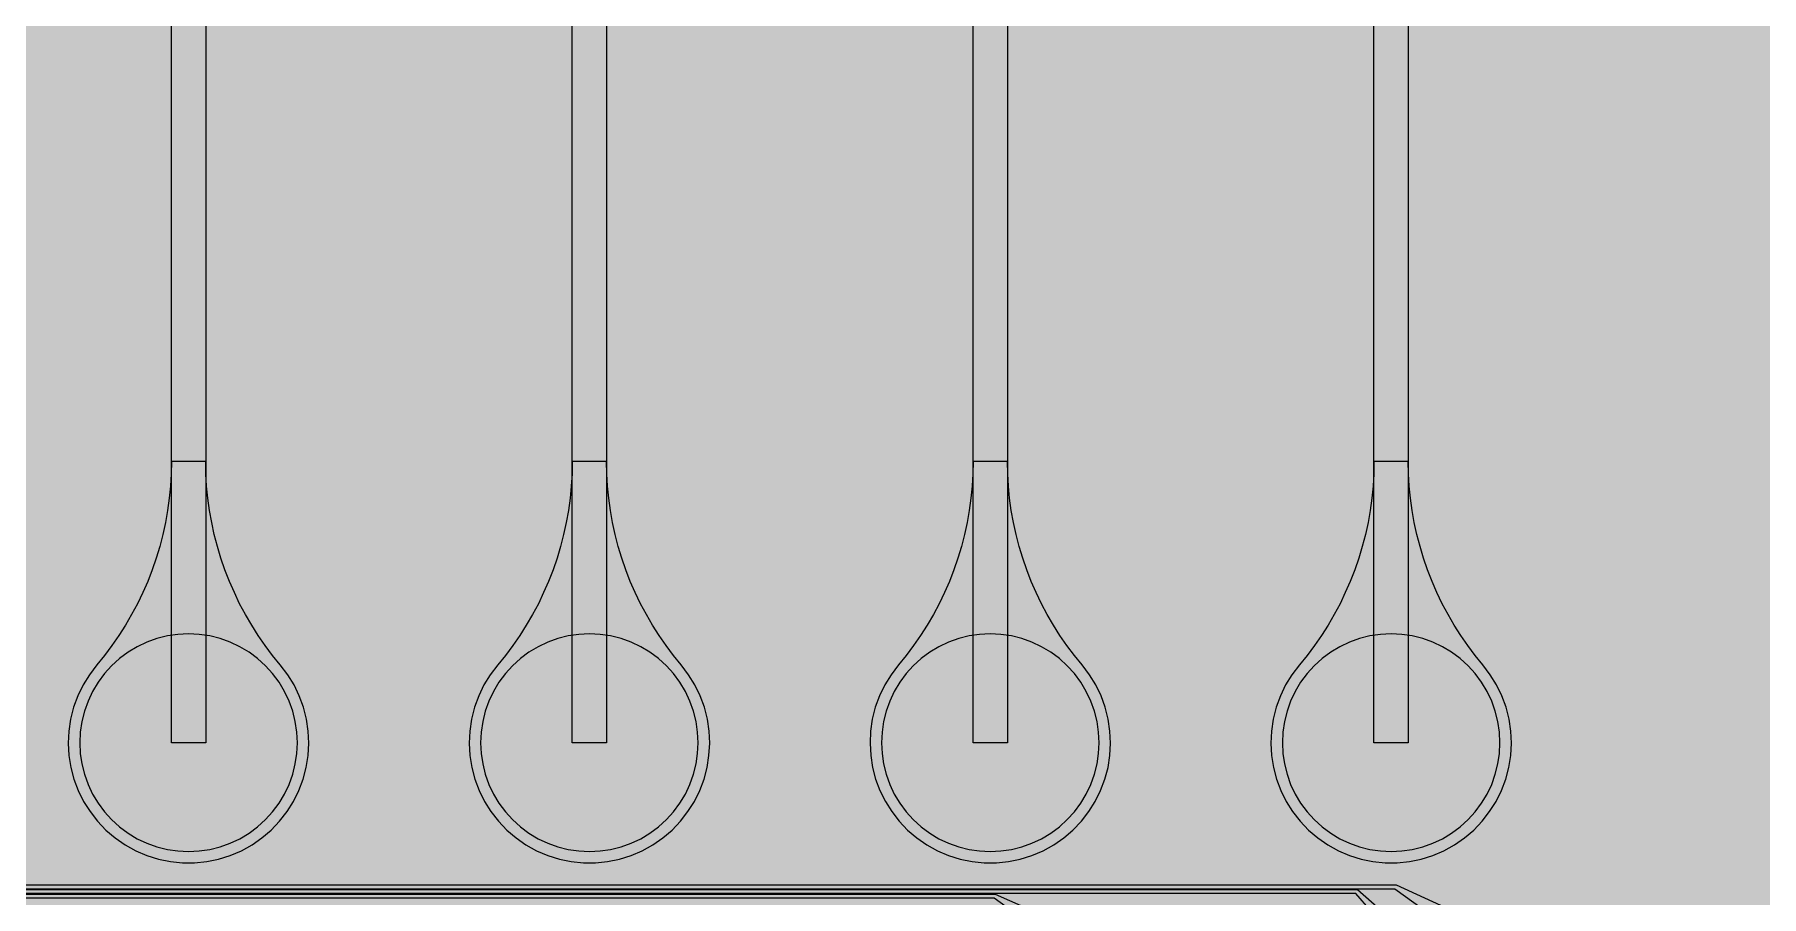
# Model space of a CAD drawing. Header units: metres. Extents: x -7231 to 10969, y -37556 to 1873.
# Drawn here: x -1178 to 330, y -34805 to -34053 of the extents above; entities that cross this region are included whole.
import ezdxf

# ---------------------------------------------------------------- set-up
doc = ezdxf.new("R2010")
doc.units = ezdxf.units.M
for name, color, linetype in [('Metal1', 4, 'CONTINUOUS'), ('Metal2', 3, 'CONTINUOUS'), ('Polyimide', 7, 'CONTINUOUS'), ('Polyimide_Negative', 5, 'CONTINUOUS')]:
    doc.layers.add(name, color=color, linetype=linetype)

msp = doc.modelspace()

# ---------------------------------------------------------------- hatches: boundary and pattern name
at = {"layer": 'Polyimide'}
msp.add_hatch(color=7, dxfattribs=at).paths.add_polyline_path([(4065.7, -468), (4066.7, -502), (4068.5, -536), (4071.4, -570), (4075.5, -604), (4081, -638), (4088, -672), (4096.5, -706), (4106.6, -740), (4118.3, -774), (4131.6, -808), (4146.5, -842), (4162.9, -876), (4180.7, -910), (4199.8, -944), (4220.2, -978), (4241.7, -1012), (4264.2, -1046), (4287.5, -1080), (4311.5, -1114), (4336, -1148), (4360.9, -1182), (4385.9, -1216), (4410.9, -1250), (4435.7, -1284), (4460.2, -1318), (4484.2, -1352), (4507.5, -1385.9), (4530, -1419.9), (4551.5, -1453.9), (4571.9, -1487.9), (4591.1, -1521.9), (4608.9, -1555.9), (4625.3, -1589.9), (4640.1, -1623.9), (4653.4, -1657.9), (4665.1, -1691.9), (4675.2, -1725.9), (4683.7, -1759.9), (4690.7, -1793.9), (4696.2, -1827.9), (4700.3, -1861.9), (4703.2, -1895.9), (4705.1, -1929.9), (4706.1, -1963.9), (4706.4, -1997.9), (4706.5, -2031.9), (4706.5, -4793), (4710, -4838.4), (4720.2, -4882.7), (4737.1, -4925), (4760.1, -4964.2), (4788.9, -4999.5), (4822.6, -5030), (4860.5, -5055.1), (4901.8, -5074.2), (4901.8, -5074.2), (4970.7, -5105.2), (5034.7, -5145.3), (5092.8, -5193.5), (5143.8, -5249.2), (5186.9, -5311.2), (5221.2, -5378.4), (5246.2, -5449.7), (5261.4, -5523.7), (5266.5, -5599), (5261.4, -5674.3), (5246.2, -5748.3), (5221.2, -5819.6), (5186.9, -5886.8), (5143.8, -5948.8), (5092.8, -6004.5), (5034.7, -6052.7), (4970.7, -6092.8), (4901.8, -6123.8), (4860.5, -6142.9), (4822.6, -6168), (4788.9, -6198.5), (4760.1, -6233.8), (4737.1, -6273), (4720.2, -6315.3), (4710, -6359.6), (4706.5, -6405), (4706.5, -9221.5), (4710, -9266.9), (4720.2, -9311.2), (4737.1, -9353.5), (4760.1, -9392.7), (4788.9, -9428), (4822.6, -9458.5), (4860.5, -9483.6), (4901.8, -9502.7), (4970.7, -9533.7), (5034.7, -9573.8), (5092.8, -9622), (5143.8, -9677.7), (5186.9, -9739.7), (5221.2, -9806.9), (5246.2, -9878.2), (5261.4, -9952.2), (5266.5, -10027.5), (5261.4, -10102.8), (5246.2, -10176.8), (5221.2, -10248.1), (5186.9, -10315.3), (5143.8, -10377.3), (5092.8, -10433), (5034.7, -10481.2), (4970.7, -10521.3), (4901.8, -10552.3), (4860.5, -10571.4), (4822.6, -10596.5), (4788.9, -10627), (4760.1, -10662.3), (4737.1, -10701.5), (4720.2, -10743.8), (4710, -10788.1), (4706.5, -10833.5), (4706.5, -13650), (4710, -13695.4), (4720.2, -13739.7), (4737.1, -13782), (4760.1, -13821.2), (4788.9, -13856.5), (4822.6, -13887), (4860.5, -13912.1), (4901.8, -13931.2), (4970.7, -13962.2), (5034.7, -14002.2), (5092.8, -14050.5), (5143.8, -14106.2), (5186.9, -14168.2), (5221.2, -14235.4), (5246.2, -14306.7), (5261.4, -14380.7), (5266.5, -14456), (5261.4, -14531.3), (5246.2, -14605.3), (5221.2, -14676.5), (5186.9, -14743.8), (5143.8, -14805.8), (5092.8, -14861.5), (5034.7, -14909.7), (4970.7, -14949.8), (4901.8, -14980.8), (4860.5, -14999.9), (4822.6, -15025), (4788.9, -15055.5), (4760.1, -15090.8), (4737.1, -15130), (4720.2, -15172.3), (4710, -15216.6), (4706.5, -15262), (4706.5, -15456), (4720.9, -15750), (4764.1, -16041.3), (4835.7, -16326.8), (4934.9, -16604), (5060.7, -16870.2), (5212.1, -17122.7), (5387.5, -17359.2), (5585.2, -17577.3), (5803.3, -17775), (6039.8, -17950.4), (6292.3, -18101.8), (6558.4, -18227.6), (6835.6, -18326.8), (7121.2, -18398.3), (7412.4, -18441.5), (7706.5, -18456), (9969, -18456), (10047.4, -18459.8), (10125.1, -18471.4), (10201.2, -18490.4), (10275.2, -18516.9), (10346.1, -18550.5), (10413.5, -18590.8), (10476.5, -18637.6), (10534.7, -18690.3), (10587.4, -18748.5), (10634.2, -18811.5), (10674.5, -18878.9), (10708.1, -18949.8), (10734.6, -19023.8), (10753.6, -19099.9), (10765.2, -19177.6), (10769, -19256), (10769, -20895.8), (10730.2, -20951.4), (10694.6, -21009.1), (10662.2, -21068.6), (10633.2, -21129.9), (10607.6, -21192.7), (10585.5, -21256.7), (10566.9, -21322), (10552, -21388.1), (10540.8, -21455), (10533.4, -21522.3), (10529.6, -21590), (10529.6, -21657.8), (10533.4, -21725.5), (10540.8, -21792.9), (10552, -21859.7), (10566.9, -21925.9), (10585.5, -21991.1), (10607.6, -22055.2), (10633.2, -22117.9), (10662.2, -22179.2), (10694.6, -22238.7), (10730.2, -22296.4), (10769, -22352), (10769, -32454.2), (10728.7, -32510.5), (10691.7, -32568.9), (10658, -32629.3), (10627.8, -32691.6), (10601.2, -32755.4), (10578.2, -32820.7), (10558.9, -32887.1), (10543.4, -32954.5), (10531.8, -33022.7), (10524, -33091.4), (10520.1, -33160.5), (10520.1, -33229.7), (10524, -33298.8), (10531.8, -33367.5), (10543.4, -33435.7), (10558.9, -33503.1), (10578.2, -33569.5), (10601.2, -33634.8), (10627.8, -33698.6), (10658, -33760.8), (10691.7, -33821.3), (10728.7, -33879.7), (10769, -33936), (10769, -36556), (10765.2, -36634.4), (10753.6, -36712.1), (10734.6, -36788.2), (10708.1, -36862.1), (10674.5, -36933.1), (10634.2, -37000.5), (10587.4, -37063.5), (10534.7, -37121.7), (10476.5, -37174.4), (10413.5, -37221.2), (10346.1, -37261.5), (10275.2, -37295.1), (10201.2, -37321.6), (10125.1, -37340.6), (10047.4, -37352.1), (9969, -37356), (-6231, -37356), (-6309.4, -37352.1), (-6387.1, -37340.6), (-6463.2, -37321.6), (-6537.2, -37295.1), (-6608.1, -37261.5), (-6675.5, -37221.2), (-6738.5, -37174.4), (-6796.7, -37121.7), (-6849.4, -37063.5), (-6896.2, -37000.5), (-6936.5, -36933.1), (-6970.1, -36862.1), (-6996.6, -36788.2), (-7015.6, -36712.1), (-7027.2, -36634.4), (-7031, -36556), (-7031, -33936), (-6990.7, -33879.8), (-6953.7, -33821.3), (-6920, -33760.9), (-6889.8, -33698.6), (-6863.2, -33634.8), (-6840.2, -33569.5), (-6820.9, -33503.1), (-6805.4, -33435.7), (-6793.7, -33367.5), (-6785.9, -33298.8), (-6782, -33229.7), (-6782, -33160.5), (-6785.9, -33091.4), (-6793.7, -33022.7), (-6805.4, -32954.5), (-6820.9, -32887.1), (-6840.2, -32820.6), (-6863.2, -32755.4), (-6889.8, -32691.5), (-6920, -32629.3), (-6953.7, -32568.9), (-6990.7, -32510.4), (-7031, -32454.2), (-7031, -22364.8), (-6990.7, -22308.6), (-6953.7, -22250.1), (-6920, -22189.7), (-6889.8, -22127.5), (-6863.2, -22063.6), (-6840.2, -21998.4), (-6820.9, -21931.9), (-6805.4, -21864.5), (-6793.7, -21796.3), (-6785.9, -21727.6), (-6782, -21658.5), (-6782, -21589.3), (-6785.9, -21520.3), (-6793.7, -21451.5), (-6805.4, -21383.3), (-6820.9, -21315.9), (-6840.2, -21249.5), (-6863.2, -21184.2), (-6889.8, -21120.4), (-6920, -21058.1), (-6953.7, -20997.7), (-6990.7, -20939.3), (-7031, -20883), (-7031, -19256), (-7027.2, -19177.6), (-7015.6, -19099.9), (-6996.6, -19023.8), (-6970.1, -18949.8), (-6936.5, -18878.9), (-6896.2, -18811.5), (-6849.4, -18748.5), (-6796.7, -18690.3), (-6738.5, -18637.6), (-6675.5, -18590.8), (-6608.1, -18550.5), (-6537.2, -18516.9), (-6463.2, -18490.4), (-6387.1, -18471.4), (-6309.4, -18459.8), (-6231, -18456), (-3968.5, -18456), (-3674.4, -18441.5), (-3383.2, -18398.3), (-3097.6, -18326.8), (-2820.4, -18227.6), (-2554.3, -18101.8), (-2301.8, -17950.4), (-2065.3, -17775), (-1847.2, -17577.3), (-1649.5, -17359.2), (-1474.1, -17122.7), (-1322.7, -16870.2), (-1196.9, -16604), (-1097.7, -16326.8), (-1026.1, -16041.3), (-982.9, -15750), (-968.5, -15456), (-968.5, -15262), (-972, -15216.6), (-982.2, -15172.3), (-999.1, -15130), (-1022.1, -15090.8), (-1050.9, -15055.5), (-1084.6, -15025), (-1122.5, -14999.9), (-1163.8, -14980.8), (-1232.7, -14949.8), (-1296.7, -14909.7), (-1354.8, -14861.5), (-1405.8, -14805.8), (-1448.9, -14743.8), (-1483.2, -14676.5), (-1508.2, -14605.3), (-1523.4, -14531.3), (-1528.5, -14456), (-1523.4, -14380.7), (-1508.2, -14306.7), (-1483.2, -14235.4), (-1448.9, -14168.2), (-1405.8, -14106.2), (-1354.8, -14050.5), (-1296.7, -14002.2), (-1232.7, -13962.2), (-1163.8, -13931.2), (-1122.5, -13912.1), (-1084.6, -13887), (-1050.9, -13856.5), (-1022.1, -13821.2), (-999.1, -13782), (-982.2, -13739.7), (-972, -13695.4), (-968.5, -13650), (-968.5, -12309.6), (-972, -12264.3), (-982.2, -12219.9), (-999.1, -12177.7), (-1022.1, -12138.5), (-1050.9, -12103.2), (-1084.6, -12072.6), (-1122.5, -12047.5), (-1163.8, -12028.5), (-1232.7, -11997.4), (-1296.7, -11957.4), (-1354.8, -11909.1), (-1405.8, -11853.5), (-1448.9, -11791.5), (-1483.2, -11724.2), (-1508.2, -11653), (-1523.4, -11579), (-1528.5, -11503.7), (-1523.4, -11428.3), (-1508.2, -11354.4), (-1483.2, -11283.1), (-1448.9, -11215.9), (-1405.8, -11153.8), (-1354.8, -11098.2), (-1296.7, -11049.9), (-1232.7, -11009.9), (-1163.8, -10978.8), (-1122.5, -10959.8), (-1084.6, -10934.7), (-1050.9, -10904.1), (-1022.1, -10868.9), (-999.1, -10829.6), (-982.2, -10787.4), (-972, -10743), (-968.5, -10697.7), (-968.5, -9357.3), (-972, -9311.9), (-982.2, -9267.6), (-999.1, -9225.4), (-1022.1, -9186.1), (-1050.9, -9150.8), (-1084.6, -9120.3), (-1122.5, -9095.2), (-1163.8, -9076.2), (-1163.8, -9076.2), (-1232.7, -9045.1), (-1296.7, -9005.1), (-1354.8, -8956.8), (-1405.8, -8901.1), (-1448.9, -8839.1), (-1483.2, -8771.9), (-1508.2, -8700.6), (-1523.4, -8626.7), (-1528.5, -8551.3), (-1523.4, -8476), (-1508.2, -8402), (-1483.2, -8330.8), (-1448.9, -8263.5), (-1405.8, -8201.5), (-1354.8, -8145.9), (-1296.7, -8097.6), (-1232.7, -8057.6), (-1163.8, -8026.5), (-1163.8, -8026.5), (-1122.5, -8007.4), (-1084.6, -7982.4), (-1050.9, -7951.8), (-1022.1, -7916.5), (-999.1, -7877.3), (-982.2, -7835), (-972, -7790.7), (-968.5, -7745.4), (-968.5, -6405), (-972, -6359.6), (-982.2, -6315.3), (-999.1, -6273), (-1022.1, -6233.8), (-1050.9, -6198.5), (-1084.6, -6168), (-1122.5, -6142.9), (-1163.8, -6123.8), (-1163.8, -6123.8), (-1232.7, -6092.8), (-1296.7, -6052.7), (-1354.8, -6004.5), (-1405.8, -5948.8), (-1448.9, -5886.8), (-1483.2, -5819.6), (-1508.2, -5748.3), (-1523.4, -5674.3), (-1528.5, -5599), (-1523.4, -5523.7), (-1508.2, -5449.7), (-1483.2, -5378.4), (-1448.9, -5311.2), (-1405.8, -5249.2), (-1354.8, -5193.5), (-1296.7, -5145.3), (-1232.7, -5105.2), (-1163.8, -5074.2), (-1163.8, -5074.2), (-1122.5, -5055.1), (-1084.6, -5030), (-1050.9, -4999.5), (-1022.1, -4964.2), (-999.1, -4925), (-982.2, -4882.7), (-972, -4838.4), (-968.5, -4793), (-968.5, -2031.9), (-968.4, -1997.9), (-968.1, -1963.9), (-967.1, -1929.9), (-965.2, -1895.9), (-962.2, -1861.9), (-958, -1827.9), (-952.4, -1793.9), (-945.3, -1759.9), (-936.6, -1725.9), (-926.4, -1691.9), (-914.4, -1657.9), (-900.9, -1623.9), (-885.7, -1589.9), (-869.1, -1555.9), (-850.9, -1521.9), (-831.4, -1487.9), (-810.6, -1453.9), (-788.7, -1419.9), (-765.8, -1385.9), (-742.1, -1352), (-717.6, -1318), (-692.7, -1284), (-667.4, -1250), (-641.9, -1216), (-616.4, -1182), (-591.1, -1148), (-566.1, -1114), (-541.7, -1080), (-517.9, -1046), (-495, -1012), (-473.1, -978), (-452.4, -944), (-432.8, -910), (-414.7, -876), (-398, -842), (-382.9, -808), (-369.3, -774), (-357.4, -740), (-347.1, -706), (-338.4, -672), (-331.3, -638), (-325.7, -604), (-321.5, -570), (-318.6, -536), (-316.7, -502), (-315.7, -468), (-315.3, -434), (-315.2, -400), (-315.2, 401), (-315.2, 451), (-315.2, 1644), (-270.2, 1644), (-270, 1637.1), (-269.4, 1630.3), (-268.2, 1623.5), (-266.7, 1616.8), (-264.7, 1610.2), (-262.3, 1603.8), (-259.4, 1597.6), (-256.2, 1591.5), (-252.6, 1585.7), (-248.6, 1580.1), (-244.2, 1574.8), (-239.5, 1569.8), (-234.5, 1565.1), (-229.2, 1560.7), (-223.6, 1556.7), (-217.8, 1553.1), (-211.7, 1549.8), (-205.4, 1547), (-199, 1544.6), (-192.4, 1542.6), (-185.7, 1541), (-179, 1539.9), (-172.1, 1539.2), (-165.2, 1539), (-158.4, 1539.2), (-151.5, 1539.9), (-144.8, 1541), (-138.1, 1542.6), (-131.5, 1544.6), (-125.1, 1547), (-118.8, 1549.8), (-112.8, 1553.1), (-106.9, 1556.7), (-101.3, 1560.7), (-96, 1565.1), (-91, 1569.8), (-86.3, 1574.8), (-81.9, 1580.1), (-77.9, 1585.7), (-74.3, 1591.5), (-71.1, 1597.6), (-68.2, 1603.8), (-65.8, 1610.2), (-63.8, 1616.8), (-62.3, 1623.5), (-61.1, 1630.3), (-60.5, 1637.1), (-60.2, 1644), (1853, 1644), (1853, 1573), (3815.2, 1573), (3815.5, 1579.5), (3816.1, 1586.1), (3817.2, 1592.5), (3818.7, 1598.9), (3820.6, 1605.1), (3822.9, 1611.3), (3825.6, 1617.2), (3828.6, 1623), (3832.1, 1628.6), (3835.9, 1633.9), (3840.1, 1638.9), (3844.5, 1643.7), (3849.3, 1648.2), (3854.4, 1652.3), (3859.7, 1656.1), (3865.2, 1659.6), (3871, 1662.7), (3877, 1665.4), (3883.1, 1667.7), (3889.4, 1669.6), (3895.7, 1671.1), (3902.2, 1672.1), (3908.7, 1672.8), (3915.2, 1673), (3921.8, 1672.8), (3928.3, 1672.1), (3934.8, 1671.1), (3941.1, 1669.6), (3947.4, 1667.7), (3953.5, 1665.4), (3959.5, 1662.7), (3965.2, 1659.6), (3970.8, 1656.1), (3976.1, 1652.3), (3981.2, 1648.2), (3986, 1643.7), (3990.4, 1638.9), (3994.6, 1633.9), (3998.4, 1628.6), (4001.9, 1623), (4004.9, 1617.2), (4007.6, 1611.3), (4009.9, 1605.1), (4011.8, 1598.9), (4013.3, 1592.5), (4014.4, 1586.1), (4015, 1579.5), (4015.2, 1573), (4065.2, 1573), (4065.2, 451), (4065.2, 401), (4065.2, -400), (4065.3, -434), (4065.7, -468)])

# ---------------------------------------------------------------- linework, layer by layer
at = {"layer": 'Metal1'}
for points in [[(1864.7, -19211.9), (1864.7, -36199.7), (1833.7, -36230.7), (-5962.2, -36230.7), (-5993.2, -36199.7), (-5993.2, -33720.3), (-5962.2, -33689.2), (-22.8, -33689.2), (11.1, -33719.1), (21.5, -33877.1), (21.5, -34671), (-8.5, -34671), (-8.5, -33877.1), (1.9, -33722.9), (-24.2, -33692.8), (-5960.8, -33692.8), (-5989.7, -33721.7), (-5989.7, -36198.3), (-5960.8, -36227.2), (1832.3, -36227.2), (1861.2, -36198.3), (1861.2, -19211.9)], [(1856.7, -19211.9), (1856.7, -36191.7), (1825.7, -36222.7), (-5954.2, -36222.7), (-5985.2, -36191.7), (-5985.2, -33728.3), (-5954.2, -33697.2), (-372.8, -33697.2), (-338.9, -33727.1), (-328.5, -33883.5), (-328.5, -34671), (-358.5, -34671), (-358.5, -33883.5), (-348.1, -33730.9), (-374.2, -33700.8), (-5952.8, -33700.8), (-5981.7, -33729.7), (-5981.7, -36190.3), (-5952.8, -36219.2), (1824.3, -36219.2), (1853.2, -36190.3), (1853.2, -19211.9)], [(1848.7, -19211.9), (1848.7, -36183.7), (1817.7, -36214.7), (-5946.2, -36214.7), (-5977.2, -36183.7), (-5977.2, -33736.3), (-5946.2, -33705.2), (-722.8, -33705.2), (-688.9, -33735.1), (-678.5, -33889.9), (-678.5, -34671), (-708.5, -34671), (-708.5, -33889.9), (-698.1, -33738.9), (-724.2, -33708.8), (-5944.8, -33708.8), (-5973.7, -33737.7), (-5973.7, -36182.3), (-5944.8, -36211.2), (1816.3, -36211.2), (1845.2, -36182.3), (1845.2, -19211.9)], [(1840.7, -19211.9), (1840.7, -36175.7), (1809.7, -36206.7), (-5938.2, -36206.7), (-5969.2, -36175.7), (-5969.2, -33744.3), (-5938.2, -33713.2), (-1072.8, -33713.2), (-1038.8, -33743.1), (-1028.5, -33896.3), (-1028.5, -34671), (-1058.5, -34671), (-1058.5, -33896.3), (-1048.2, -33746.9), (-1074.2, -33716.8), (-5936.8, -33716.8), (-5965.7, -33745.7), (-5965.7, -36174.3), (-5936.8, -36203.2), (1808.3, -36203.2), (1837.2, -36174.3), (1837.2, -19211.9)], [(1736.7, -19211.9), (1736.7, -36071.7), (1705.7, -36102.7), (-5834.2, -36102.7), (-5865.2, -36071.7), (-5865.2, -34830.3), (-5834.2, -34799.2), (-22.8, -34799.2), (11.1, -34829.1), (21.5, -34987.1), (21.5, -35781), (-8.5, -35781), (-8.5, -34987.1), (1.9, -34832.9), (-24.2, -34802.8), (-5832.8, -34802.8), (-5861.7, -34831.7), (-5861.7, -36070.3), (-5832.8, -36099.2), (1704.3, -36099.2), (1733.2, -36070.3), (1733.2, -19211.9)]]:
    msp.add_lwpolyline(points, dxfattribs=at)
for points in [[(-1058.5, -34425.4), (-1058.7, -34436.2), (-1059.3, -34446.9), (-1060.4, -34457.6), (-1061.8, -34468.2), (-1063.7, -34478.8), (-1066, -34489.3), (-1068.7, -34499.6), (-1071.8, -34509.9), (-1075.3, -34520.1), (-1079.2, -34530.1), (-1083.5, -34539.9), (-1088.1, -34549.6), (-1093.2, -34559.1), (-1098.6, -34568.4), (-1104.3, -34577.4), (-1110.4, -34586.2), (-1116.9, -34594.8), (-1123.6, -34603.1), (-1130.1, -34611.6), (-1135.6, -34620.6), (-1140.2, -34630.2), (-1143.9, -34640.1), (-1146.5, -34650.4), (-1148, -34660.9), (-1148.5, -34671.5), (-1147.9, -34682.1), (-1146.3, -34692.6), (-1143.6, -34702.8), (-1139.8, -34712.7), (-1135.1, -34722.2), (-1129.5, -34731.2), (-1123, -34739.6), (-1115.7, -34747.3), (-1107.6, -34754.2), (-1098.9, -34760.2), (-1089.6, -34765.3), (-1079.9, -34769.5), (-1069.7, -34772.7), (-1059.4, -34774.8), (-1048.8, -34775.9), (-1038.2, -34775.9), (-1027.6, -34774.8), (-1017.3, -34772.7), (-1007.1, -34769.5), (-997.4, -34765.3), (-988.1, -34760.2), (-979.4, -34754.2), (-971.3, -34747.3), (-964, -34739.6), (-957.5, -34731.2), (-951.9, -34722.2), (-947.2, -34712.7), (-943.4, -34702.8), (-940.7, -34692.6), (-939.1, -34682.1), (-938.5, -34671.5), (-939, -34660.9), (-940.5, -34650.4), (-943.1, -34640.1), (-946.8, -34630.2), (-951.4, -34620.6), (-956.9, -34611.6), (-963.4, -34603.1), (-970.1, -34594.8), (-976.6, -34586.2), (-982.7, -34577.4), (-988.4, -34568.4), (-993.8, -34559.1), (-998.9, -34549.6), (-1003.5, -34539.9), (-1007.8, -34530.1), (-1011.7, -34520.1), (-1015.2, -34509.9), (-1018.3, -34499.6), (-1021, -34489.3), (-1023.3, -34478.8), (-1025.2, -34468.2), (-1026.6, -34457.6), (-1027.7, -34446.9), (-1028.3, -34436.2), (-1028.5, -34425.4), (-1058.5, -34425.4)], [(-708.5, -34425.4), (-708.7, -34436.2), (-709.3, -34446.9), (-710.4, -34457.6), (-711.8, -34468.2), (-713.7, -34478.8), (-716, -34489.3), (-718.7, -34499.6), (-721.8, -34509.9), (-725.3, -34520.1), (-729.2, -34530.1), (-733.5, -34539.9), (-738.1, -34549.6), (-743.2, -34559.1), (-748.6, -34568.4), (-754.3, -34577.4), (-760.4, -34586.2), (-766.9, -34594.8), (-773.6, -34603.1), (-780.1, -34611.6), (-785.6, -34620.6), (-790.2, -34630.2), (-793.9, -34640.1), (-796.5, -34650.4), (-798, -34660.9), (-798.5, -34671.5), (-797.9, -34682.1), (-796.3, -34692.6), (-793.6, -34702.8), (-789.8, -34712.7), (-785.1, -34722.2), (-779.5, -34731.2), (-773, -34739.6), (-765.7, -34747.3), (-757.6, -34754.2), (-748.9, -34760.2), (-739.6, -34765.3), (-729.9, -34769.5), (-719.7, -34772.7), (-709.4, -34774.8), (-698.8, -34775.9), (-688.2, -34775.9), (-677.6, -34774.8), (-667.3, -34772.7), (-657.1, -34769.5), (-647.4, -34765.3), (-638.1, -34760.2), (-629.4, -34754.2), (-621.3, -34747.3), (-614, -34739.6), (-607.5, -34731.2), (-601.9, -34722.2), (-597.2, -34712.7), (-593.4, -34702.8), (-590.7, -34692.6), (-589.1, -34682.1), (-588.5, -34671.5), (-589, -34660.9), (-590.5, -34650.4), (-593.1, -34640.1), (-596.8, -34630.2), (-601.4, -34620.6), (-606.9, -34611.6), (-613.4, -34603.1), (-620.1, -34594.8), (-626.6, -34586.2), (-632.7, -34577.4), (-638.4, -34568.4), (-643.8, -34559.1), (-648.9, -34549.6), (-653.5, -34539.9), (-657.8, -34530.1), (-661.7, -34520.1), (-665.2, -34509.9), (-668.3, -34499.6), (-671, -34489.3), (-673.3, -34478.8), (-675.2, -34468.2), (-676.6, -34457.6), (-677.7, -34446.9), (-678.3, -34436.2), (-678.5, -34425.4), (-708.5, -34425.4)], [(-358.5, -34425.4), (-358.7, -34436.2), (-359.3, -34446.9), (-360.4, -34457.6), (-361.8, -34468.2), (-363.7, -34478.8), (-366, -34489.3), (-368.7, -34499.6), (-371.8, -34509.9), (-375.3, -34520.1), (-379.2, -34530.1), (-383.5, -34539.9), (-388.1, -34549.6), (-393.2, -34559.1), (-398.6, -34568.4), (-404.3, -34577.4), (-410.4, -34586.2), (-416.9, -34594.8), (-423.6, -34603.1), (-430.1, -34611.6), (-435.6, -34620.6), (-440.2, -34630.2), (-443.9, -34640.1), (-446.5, -34650.4), (-448, -34660.9), (-448.5, -34671.5), (-447.9, -34682.1), (-446.3, -34692.6), (-443.6, -34702.8), (-439.8, -34712.7), (-435.1, -34722.2), (-429.5, -34731.2), (-423, -34739.6), (-415.7, -34747.3), (-407.6, -34754.2), (-398.9, -34760.2), (-389.6, -34765.3), (-379.9, -34769.5), (-369.7, -34772.7), (-359.4, -34774.8), (-348.8, -34775.9), (-338.2, -34775.9), (-327.6, -34774.8), (-317.3, -34772.7), (-307.1, -34769.5), (-297.4, -34765.3), (-288.1, -34760.2), (-279.4, -34754.2), (-271.3, -34747.3), (-264, -34739.6), (-257.5, -34731.2), (-251.9, -34722.2), (-247.2, -34712.7), (-243.4, -34702.8), (-240.7, -34692.6), (-239.1, -34682.1), (-238.5, -34671.5), (-239, -34660.9), (-240.5, -34650.4), (-243.1, -34640.1), (-246.8, -34630.2), (-251.4, -34620.6), (-256.9, -34611.6), (-263.4, -34603.1), (-270.1, -34594.8), (-276.6, -34586.2), (-282.7, -34577.4), (-288.4, -34568.4), (-293.8, -34559.1), (-298.9, -34549.6), (-303.5, -34539.9), (-307.8, -34530.1), (-311.7, -34520.1), (-315.2, -34509.9), (-318.3, -34499.6), (-321, -34489.3), (-323.3, -34478.8), (-325.2, -34468.2), (-326.6, -34457.6), (-327.7, -34446.9), (-328.3, -34436.2), (-328.5, -34425.4), (-358.5, -34425.4)], [(-8.5, -34425.4), (-8.7, -34436.2), (-9.3, -34446.9), (-10.4, -34457.6), (-11.8, -34468.2), (-13.7, -34478.8), (-16, -34489.3), (-18.7, -34499.6), (-21.8, -34509.9), (-25.3, -34520.1), (-29.2, -34530.1), (-33.5, -34539.9), (-38.1, -34549.6), (-43.2, -34559.1), (-48.6, -34568.4), (-54.3, -34577.4), (-60.4, -34586.2), (-66.9, -34594.8), (-73.6, -34603.1), (-80.1, -34611.6), (-85.6, -34620.6), (-90.2, -34630.2), (-93.9, -34640.1), (-96.5, -34650.4), (-98, -34660.9), (-98.5, -34671.5), (-97.9, -34682.1), (-96.3, -34692.6), (-93.6, -34702.8), (-89.8, -34712.7), (-85.1, -34722.2), (-79.5, -34731.2), (-73, -34739.6), (-65.7, -34747.3), (-57.6, -34754.2), (-48.9, -34760.2), (-39.6, -34765.3), (-29.9, -34769.5), (-19.7, -34772.7), (-9.4, -34774.8), (1.2, -34775.9), (11.8, -34775.9), (22.4, -34774.8), (32.7, -34772.7), (42.9, -34769.5), (52.6, -34765.3), (61.9, -34760.2), (70.6, -34754.2), (78.7, -34747.3), (86, -34739.6), (92.5, -34731.2), (98.1, -34722.2), (102.8, -34712.7), (106.6, -34702.8), (109.3, -34692.6), (110.9, -34682.1), (111.5, -34671.5), (111, -34660.9), (109.5, -34650.4), (106.9, -34640.1), (103.2, -34630.2), (98.6, -34620.6), (93.1, -34611.6), (86.6, -34603.1), (79.9, -34594.8), (73.4, -34586.2), (67.3, -34577.4), (61.6, -34568.4), (56.2, -34559.1), (51.1, -34549.6), (46.5, -34539.9), (42.2, -34530.1), (38.3, -34520.1), (34.8, -34509.9), (31.7, -34499.6), (29, -34489.3), (26.7, -34478.8), (24.8, -34468.2), (23.4, -34457.6), (22.3, -34446.9), (21.7, -34436.2), (21.5, -34425.4), (-8.5, -34425.4)]]:
    msp.add_lwpolyline(points, close=True, dxfattribs=at)
at = {"layer": 'Metal2'}
for points in [[(1740.7, -19211.9), (1740.7, -36075.7), (1709.7, -36106.7), (-5838.2, -36106.7), (-5869.2, -36075.7), (-5869.2, -34826.3), (-5838.2, -34795.2), (10.8, -34795.2), (60.3, -34817.9), (109.5, -34886.6), (194.5, -35033.5), (168.5, -35048.5), (83.5, -34901.6), (50.3, -34828), (9.8, -34798.8), (-5836.8, -34798.8), (-5865.7, -34827.7), (-5865.7, -36074.3), (-5836.8, -36103.2), (1708.3, -36103.2), (1737.2, -36074.3), (1737.2, -19211.9)], [(1732.7, -19211.9), (1732.7, -36067.7), (1701.7, -36098.7), (-5830.2, -36098.7), (-5861.2, -36067.7), (-5861.2, -34834.3), (-5830.2, -34803.2), (-339.3, -34803.2), (-289.1, -34825.4), (-242.8, -34887.7), (-155.6, -35033.3), (-181.4, -35048.7), (-268.5, -34903.1), (-299.5, -34836.1), (-340.2, -34806.8), (-5828.8, -34806.8), (-5857.7, -34835.7), (-5857.7, -36066.3), (-5828.8, -36095.2), (1700.3, -36095.2), (1729.2, -36066.3), (1729.2, -19211.9)]]:
    msp.add_lwpolyline(points, dxfattribs=at)
at = {"layer": 'Polyimide_Negative'}
for points in [[(-948.5, -34671), (-949, -34661.7), (-950.3, -34652.5), (-952.6, -34643.4), (-955.7, -34634.6), (-959.7, -34626.2), (-964.5, -34618.2), (-970.1, -34610.7), (-976.3, -34603.8), (-983.2, -34597.6), (-990.7, -34592), (-998.7, -34587.2), (-1007.1, -34583.2), (-1015.9, -34580.1), (-1025, -34577.8), (-1034.2, -34576.5), (-1043.5, -34576), (-1052.8, -34576.5), (-1062, -34577.8), (-1071.1, -34580.1), (-1079.9, -34583.2), (-1088.3, -34587.2), (-1096.3, -34592), (-1103.8, -34597.6), (-1110.7, -34603.8), (-1116.9, -34610.7), (-1122.5, -34618.2), (-1127.3, -34626.2), (-1131.3, -34634.6), (-1134.4, -34643.4), (-1136.7, -34652.5), (-1138, -34661.7), (-1138.5, -34671), (-1138, -34680.3), (-1136.7, -34689.5), (-1134.4, -34698.6), (-1131.3, -34707.4), (-1127.3, -34715.8), (-1122.5, -34723.8), (-1116.9, -34731.3), (-1110.7, -34738.2), (-1103.8, -34744.4), (-1096.3, -34750), (-1088.3, -34754.8), (-1079.9, -34758.8), (-1071.1, -34761.9), (-1062, -34764.2), (-1052.8, -34765.5), (-1043.5, -34766), (-1034.2, -34765.5), (-1025, -34764.2), (-1015.9, -34761.9), (-1007.1, -34758.8), (-998.7, -34754.8), (-990.7, -34750), (-983.2, -34744.4), (-976.3, -34738.2), (-970.1, -34731.3), (-964.5, -34723.8), (-959.7, -34715.8), (-955.7, -34707.4), (-952.6, -34698.6), (-950.3, -34689.5), (-949, -34680.3), (-948.5, -34671)], [(-598.5, -34671), (-599, -34661.7), (-600.3, -34652.5), (-602.6, -34643.4), (-605.7, -34634.6), (-609.7, -34626.2), (-614.5, -34618.2), (-620.1, -34610.7), (-626.3, -34603.8), (-633.2, -34597.6), (-640.7, -34592), (-648.7, -34587.2), (-657.1, -34583.2), (-665.9, -34580.1), (-675, -34577.8), (-684.2, -34576.5), (-693.5, -34576), (-702.8, -34576.5), (-712, -34577.8), (-721.1, -34580.1), (-729.9, -34583.2), (-738.3, -34587.2), (-746.3, -34592), (-753.8, -34597.6), (-760.7, -34603.8), (-766.9, -34610.7), (-772.5, -34618.2), (-777.3, -34626.2), (-781.3, -34634.6), (-784.4, -34643.4), (-786.7, -34652.5), (-788, -34661.7), (-788.5, -34671), (-788, -34680.3), (-786.7, -34689.5), (-784.4, -34698.6), (-781.3, -34707.4), (-777.3, -34715.8), (-772.5, -34723.8), (-766.9, -34731.3), (-760.7, -34738.2), (-753.8, -34744.4), (-746.3, -34750), (-738.3, -34754.8), (-729.9, -34758.8), (-721.1, -34761.9), (-712, -34764.2), (-702.8, -34765.5), (-693.5, -34766), (-684.2, -34765.5), (-675, -34764.2), (-665.9, -34761.9), (-657.1, -34758.8), (-648.7, -34754.8), (-640.7, -34750), (-633.2, -34744.4), (-626.3, -34738.2), (-620.1, -34731.3), (-614.5, -34723.8), (-609.7, -34715.8), (-605.7, -34707.4), (-602.6, -34698.6), (-600.3, -34689.5), (-599, -34680.3), (-598.5, -34671)], [(-248.5, -34671), (-249, -34661.7), (-250.3, -34652.5), (-252.6, -34643.4), (-255.7, -34634.6), (-259.7, -34626.2), (-264.5, -34618.2), (-270.1, -34610.7), (-276.3, -34603.8), (-283.2, -34597.6), (-290.7, -34592), (-298.7, -34587.2), (-307.1, -34583.2), (-315.9, -34580.1), (-325, -34577.8), (-334.2, -34576.5), (-343.5, -34576), (-352.8, -34576.5), (-362, -34577.8), (-371.1, -34580.1), (-379.9, -34583.2), (-388.3, -34587.2), (-396.3, -34592), (-403.8, -34597.6), (-410.7, -34603.8), (-416.9, -34610.7), (-422.5, -34618.2), (-427.3, -34626.2), (-431.3, -34634.6), (-434.4, -34643.4), (-436.7, -34652.5), (-438, -34661.7), (-438.5, -34671), (-438, -34680.3), (-436.7, -34689.5), (-434.4, -34698.6), (-431.3, -34707.4), (-427.3, -34715.8), (-422.5, -34723.8), (-416.9, -34731.3), (-410.7, -34738.2), (-403.8, -34744.4), (-396.3, -34750), (-388.3, -34754.8), (-379.9, -34758.8), (-371.1, -34761.9), (-362, -34764.2), (-352.8, -34765.5), (-343.5, -34766), (-334.2, -34765.5), (-325, -34764.2), (-315.9, -34761.9), (-307.1, -34758.8), (-298.7, -34754.8), (-290.7, -34750), (-283.2, -34744.4), (-276.3, -34738.2), (-270.1, -34731.3), (-264.5, -34723.8), (-259.7, -34715.8), (-255.7, -34707.4), (-252.6, -34698.6), (-250.3, -34689.5), (-249, -34680.3), (-248.5, -34671)], [(101.5, -34671), (101, -34661.7), (99.7, -34652.5), (97.4, -34643.4), (94.3, -34634.6), (90.3, -34626.2), (85.5, -34618.2), (79.9, -34610.7), (73.7, -34603.8), (66.8, -34597.6), (59.3, -34592), (51.3, -34587.2), (42.9, -34583.2), (34.1, -34580.1), (25, -34577.8), (15.8, -34576.5), (6.5, -34576), (-2.8, -34576.5), (-12, -34577.8), (-21.1, -34580.1), (-29.9, -34583.2), (-38.3, -34587.2), (-46.3, -34592), (-53.8, -34597.6), (-60.7, -34603.8), (-66.9, -34610.7), (-72.5, -34618.2), (-77.3, -34626.2), (-81.3, -34634.6), (-84.4, -34643.4), (-86.7, -34652.5), (-88, -34661.7), (-88.5, -34671), (-88, -34680.3), (-86.7, -34689.5), (-84.4, -34698.6), (-81.3, -34707.4), (-77.3, -34715.8), (-72.5, -34723.8), (-66.9, -34731.3), (-60.7, -34738.2), (-53.8, -34744.4), (-46.3, -34750), (-38.3, -34754.8), (-29.9, -34758.8), (-21.1, -34761.9), (-12, -34764.2), (-2.8, -34765.5), (6.5, -34766), (15.8, -34765.5), (25, -34764.2), (34.1, -34761.9), (42.9, -34758.8), (51.3, -34754.8), (59.3, -34750), (66.8, -34744.4), (73.7, -34738.2), (79.9, -34731.3), (85.5, -34723.8), (90.3, -34715.8), (94.3, -34707.4), (97.4, -34698.6), (99.7, -34689.5), (101, -34680.3), (101.5, -34671)]]:
    msp.add_lwpolyline(points, close=True, dxfattribs=at)

doc.saveas('drawing.dxf')
